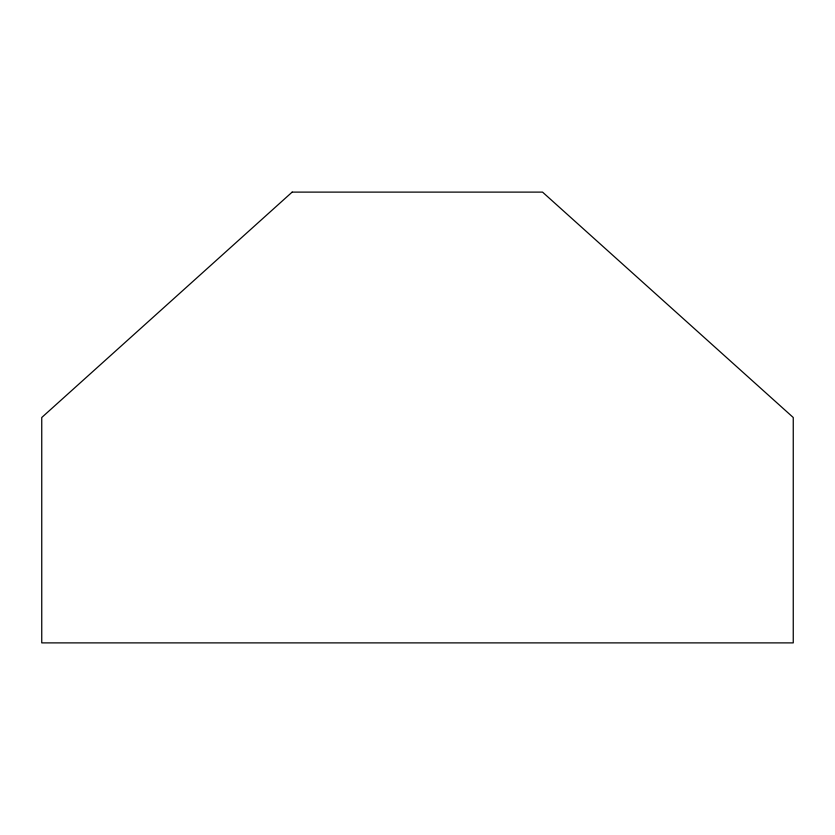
<?xml version="1.0" encoding="UTF-8"?>
<svg xmlns="http://www.w3.org/2000/svg" width="835" height="835" viewBox="0 0 835 835"><rect width="100%" height="100%" fill="white"/><g stroke="black" fill="none" stroke-linecap="round" stroke-linejoin="round"><path stroke-width="1.25" d="M292.146 192.113L41.75 417.5L41.75 642.887L793.25 642.887L793.25 417.5L542.541 192.113L292.146 192.113"/></g></svg>
